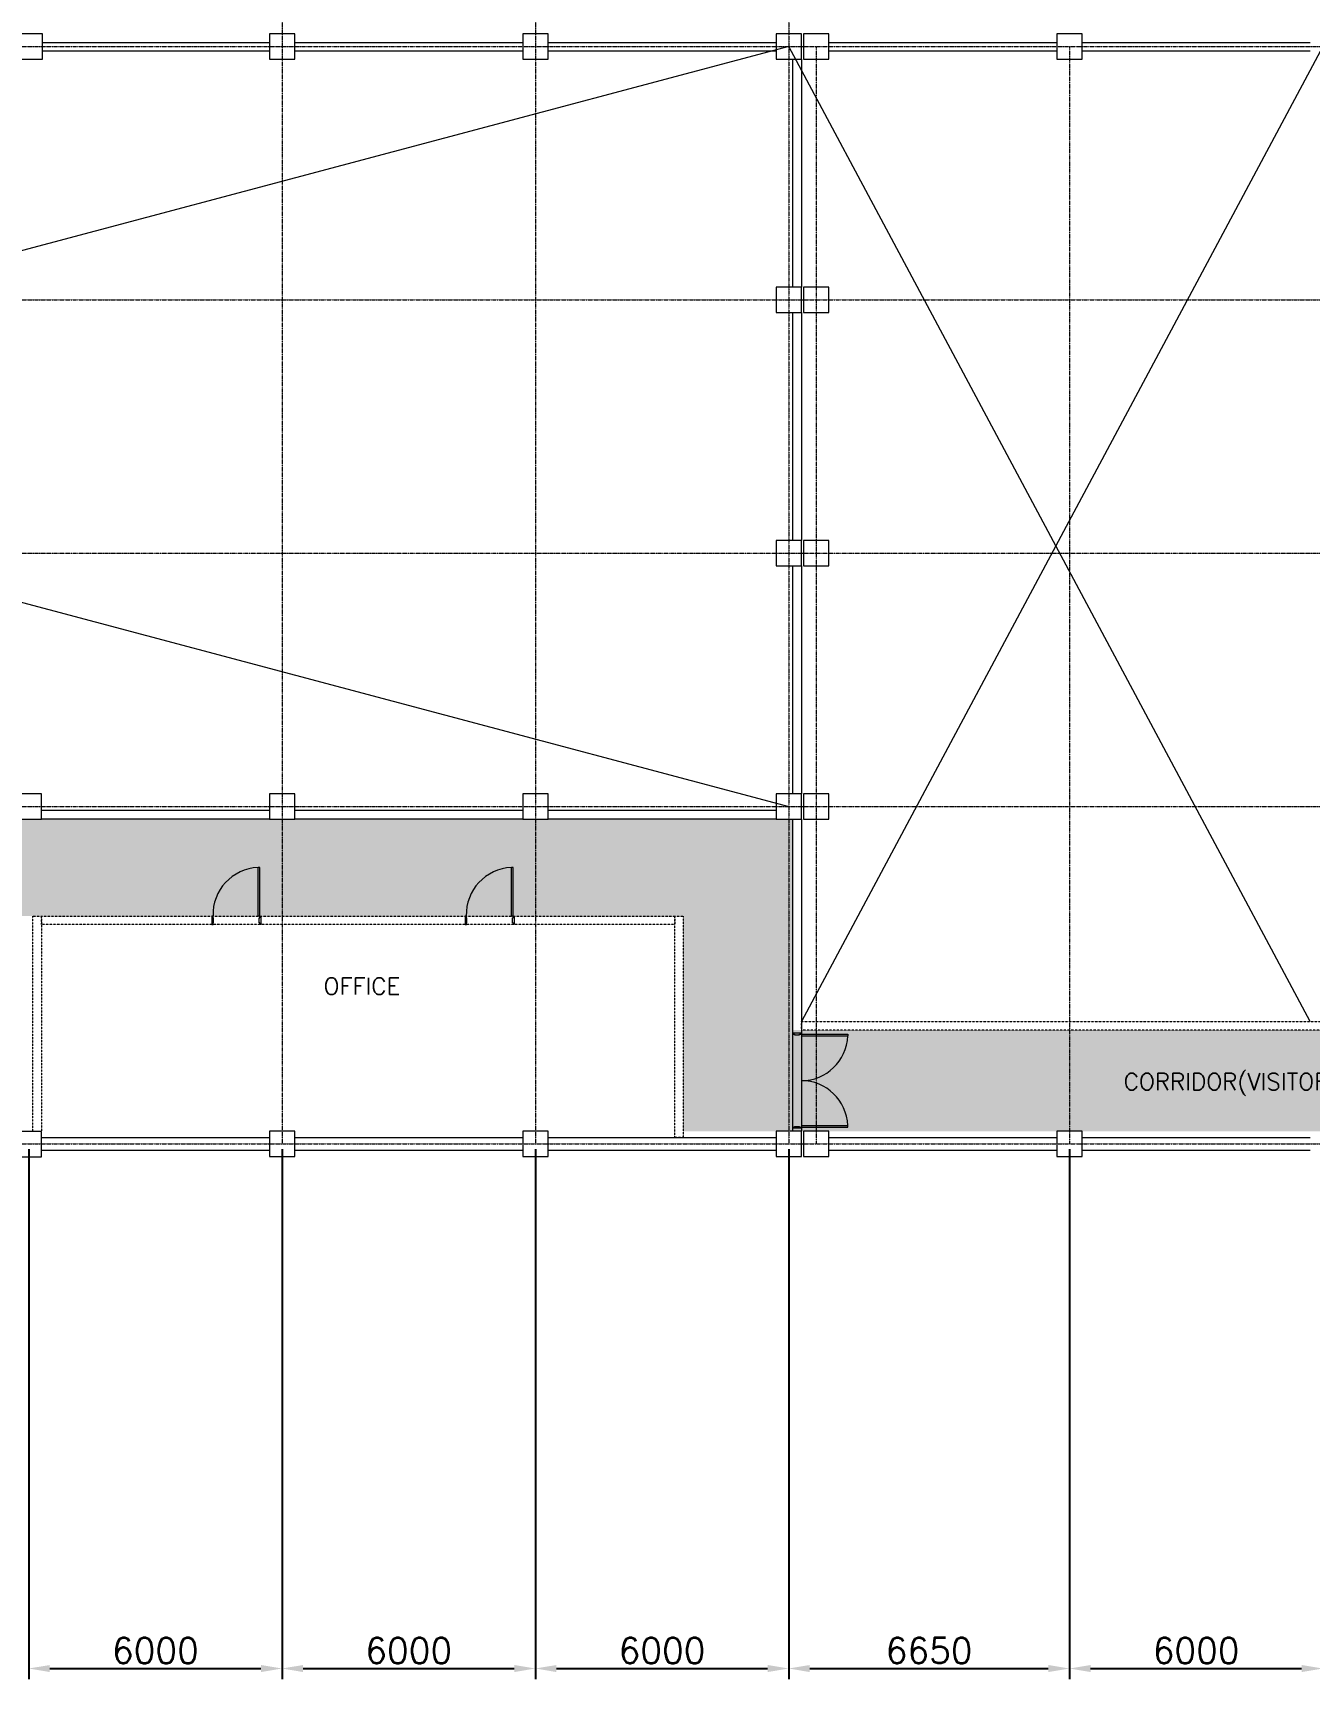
# Model space of a CAD drawing. Extents: x -59767 to 1106559, y -1290 to 1129522.
# Drawn here: x 92308 to 122534, y 392965 to 431968 of the extents above; entities that cross this region are included whole.
import ezdxf
from ezdxf.enums import TextEntityAlignment as Align

# ---------------------------------------------------------------- set-up
doc = ezdxf.new("R2010")
doc.units = 0
doc.linetypes.add('CENTER', pattern=[2, 1.25, -0.25, 0.25, -0.25])
doc.linetypes.add('HIDDEN', pattern=[0.375, 0.25, -0.125])
doc.layers.get('Defpoints').update_dxf_attribs({"linetype": 'CONTINUOUS', "lineweight": 9})
for name, color, linetype, lineweight in [('COLUMN', 2, 'CONTINUOUS', 9), ('DRY WALL', 254, 'HIDDEN', 9), ('TEXT', 3, 'CONTINUOUS', 9), ('WALL', 7, 'CONTINUOUS', 9), ('WALL_200', 3, 'CONTINUOUS', 9), ('WALL_300', 7, 'CONTINUOUS', 9), ('중간선', 5, 'CONTINUOUS', 9), ('중심선', 1, 'CENTER', 9), ('치수선', 6, 'CONTINUOUS', 9)]:
    doc.layers.add(name, color=color, linetype=linetype, lineweight=lineweight)
doc.styles.get("Standard").update_dxf_attribs({"font": 'romans.shx', "bigfont": 'whtgtxt.shx'})
doc.dimstyles.new('ISO-25', dxfattribs={"dimscale": 200, "dimtxt": 3, "dimasz": 2.5, "dimexe": 1.25, "dimexo": 0.625, "dimtad": 1, "dimdec": 0, "dimdsep": 46, "dimtxsty": 'Standard', "dimcen": 2.5, "dimadec": 0, "dimazin": 0, "dimtp": 0.1, "dimtm": 0.1, "dimtfac": 0.6, "dimtdec": 0, "dimtmove": 0, "dimatfit": 3, "dimfxl": 1, "dimtvp": 1, "dimtolj": 1, "dimarcsym": 0})

# ---------------------------------------------------------------- blocks, each defined once
blk = doc.blocks.new('column600')
at = {"layer": 'COLUMN', "linetype": 'Continuous'}
blk.add_lwpolyline([(-300, -300), (300, -300), (300, 300), (-300, 300)], close=True, dxfattribs=at)
blk = doc.blocks.new('*D246')
at = {"layer": 'Defpoints', "color": 0}
for p in [(98208, 405643), (104208, 405643), (104208, 393215)]:
    blk.add_point(p, dxfattribs=at)
at = {"layer": '치수선', "color": 0, "lineweight": -2}
for p, q in [((98208, 405518), (98208, 392965)), ((104208, 405518), (104208, 392965)), ((98708, 393215), (103708, 393215))]:
    blk.add_line(p, q, dxfattribs=at)
at = {"layer": '치수선', "color": 0}
for points in [[(98708, 393298), (98708, 393131), (98208, 393215)], [(103708, 393131), (103708, 393298), (104208, 393215)]]:
    blk.add_solid(points, dxfattribs=at)
at = {"layer": '치수선', "color": 0, "insert": (101208, 393640), "char_height": 600, "attachment_point": 5}
blk.add_mtext('\\A1;6000', dxfattribs=at)
blk = doc.blocks.new('*D247')
at = {"layer": 'Defpoints', "color": 0}
for p in [(104208, 405643), (110208, 405643), (110208, 393215)]:
    blk.add_point(p, dxfattribs=at)
at = {"layer": '치수선', "color": 0, "lineweight": -2}
for p, q in [((104208, 405518), (104208, 392965)), ((110208, 405518), (110208, 392965)), ((104708, 393215), (109708, 393215))]:
    blk.add_line(p, q, dxfattribs=at)
at = {"layer": '치수선', "color": 0}
for points in [[(104708, 393298), (104708, 393131), (104208, 393215)], [(109708, 393131), (109708, 393298), (110208, 393215)]]:
    blk.add_solid(points, dxfattribs=at)
at = {"layer": '치수선', "color": 0, "insert": (107208, 393640), "char_height": 600, "attachment_point": 5}
blk.add_mtext('\\A1;6000', dxfattribs=at)
blk = doc.blocks.new('*D249')
at = {"layer": 'Defpoints', "color": 0}
for p in [(110208, 405643), (116858, 405643), (116858, 393215)]:
    blk.add_point(p, dxfattribs=at)
at = {"layer": '치수선', "color": 0, "lineweight": -2}
for p, q in [((110208, 405518), (110208, 392965)), ((116858, 405518), (116858, 392965)), ((110708, 393215), (116358, 393215))]:
    blk.add_line(p, q, dxfattribs=at)
at = {"layer": '치수선', "color": 0}
for points in [[(110708, 393298), (110708, 393131), (110208, 393215)], [(116358, 393131), (116358, 393298), (116858, 393215)]]:
    blk.add_solid(points, dxfattribs=at)
at = {"layer": '치수선', "color": 0, "insert": (113533, 393640), "char_height": 600, "attachment_point": 5}
blk.add_mtext('\\A1;6650', dxfattribs=at)
blk = doc.blocks.new('*D250')
at = {"layer": 'Defpoints', "color": 0}
for p in [(116858, 405643), (122858, 405643), (122858, 393215)]:
    blk.add_point(p, dxfattribs=at)
at = {"layer": '치수선', "color": 0, "lineweight": -2}
for p, q in [((116858, 405518), (116858, 392965)), ((122858, 405518), (122858, 392965)), ((117358, 393215), (122358, 393215))]:
    blk.add_line(p, q, dxfattribs=at)
at = {"layer": '치수선', "color": 0}
for points in [[(117358, 393298), (117358, 393131), (116858, 393215)], [(122358, 393131), (122358, 393298), (122858, 393215)]]:
    blk.add_solid(points, dxfattribs=at)
at = {"layer": '치수선', "color": 0, "insert": (119858, 393640), "char_height": 600, "attachment_point": 5}
blk.add_mtext('\\A1;6000', dxfattribs=at)
blk = doc.blocks.new('*D266')
at = {"layer": 'Defpoints', "color": 0}
for p in [(92208, 405643), (98208, 405643), (98208, 393215)]:
    blk.add_point(p, dxfattribs=at)
at = {"layer": '치수선', "color": 0, "lineweight": -2}
for p, q in [((92208, 405518), (92208, 392965)), ((98208, 405518), (98208, 392965)), ((92708, 393215), (97708, 393215))]:
    blk.add_line(p, q, dxfattribs=at)
at = {"layer": '치수선', "color": 0}
for points in [[(92708, 393298), (92708, 393131), (92208, 393215)], [(97708, 393131), (97708, 393298), (98208, 393215)]]:
    blk.add_solid(points, dxfattribs=at)
at = {"layer": '치수선', "color": 0, "insert": (95208, 393640), "char_height": 600, "attachment_point": 5}
blk.add_mtext('\\A1;6000', dxfattribs=at)

msp = doc.modelspace()

# ---------------------------------------------------------------- hatches: boundary and pattern name
at = {"layer": '중간선', "transparency": 33554585}
h = msp.add_hatch(dxfattribs=at)
h.set_pattern_fill('DOTS', color=6, scale=100)
h.set_pattern_definition([(0, (-153659.02, 0), (79.375, 158.75), [0, -158.75])])
h.paths.add_polyline_path([(62206.8, 437492.8), (147155.5, 437492.8), (147155.5, 431342.8), (135156.3, 431342.8), (135155.8, 408342.9), (110306.8, 408342.9), (110306.8, 413342.8), (42731.8, 413342.8), (42731.8, 411042.9), (107706.8, 411042.9), (107706.8, 405943.1), (137455.8, 405943.1), (137455.8, 425942.8), (149156.8, 425942.8), (149156.8, 437492.8), (154558.2, 437492.8), (154558.2, 439992.8), (140556.3, 439992.8), (140556.3, 447592.8), (140556.8, 447592.8), (140556.8, 458268.2), (152605.7, 458268.2), (152607, 460992.8), (134958.2, 460992.8), (134958.2, 458267.7), (138156.7, 458267.7), (138156.7, 453992.8), (138156.7, 449230.7), (138156.7, 449192.8), (138156.7, 439992.8), (62200.3, 439993.6)])

# ---------------------------------------------------------------- linework, layer by layer
at = {"layer": 'DRY WALL', "linetype": 'HIDDEN', "lineweight": 9, "ltscale": 0.5}
for points in [[(92508.1, 411042.9), (92508.1, 405942), (92308.1, 405942), (92308.1, 411042.9)], [(92508.1, 411042.9), (107508.2, 411042.9), (107508.2, 410842.9), (92508.1, 410842.9)], [(107708.2, 411042.9), (107708.2, 405792.8), (107508.2, 405792.8), (107508.2, 411042.9)], [(110508.2, 408542.8), (135157.2, 408542.9), (135157.2, 408342.9), (110508.2, 408342.8)]]:
    msp.add_lwpolyline(points, close=True, dxfattribs=at)
at = {"layer": 'WALL', "color": 0}
for p, q in [((97640.2, 411043.7), (97640.2, 412193.7)), ((97680.2, 412193.7), (97640.2, 412193.7)), ((97680.2, 411043.7), (97680.2, 412193.7)), ((103640.2, 411043.7), (103640.2, 412193.7)), ((103680.2, 412193.7), (103640.2, 412193.7)), ((103680.2, 411043.7), (103680.2, 412193.7)), ((96545.2, 411023.7), (96545.2, 410863.7)), ((97680.2, 411043.7), (97640.2, 411043.7)), ((97708.2, 411023.7), (97708.2, 410863.7)), ((102545.2, 411023.7), (102545.2, 410863.7)), ((103680.2, 411043.7), (103640.2, 411043.7)), ((103708.2, 411023.7), (103708.2, 410863.7)), ((110488.2, 408271), (110328.2, 408271)), ((110508.2, 408243), (111608.2, 408243)), ((110508.2, 408243), (110508.2, 408203)), ((110508.2, 408203), (111608.2, 408203)), ((111608.2, 408243), (111608.2, 408203)), ((110508.2, 406083), (111608.2, 406083)), ((110508.2, 406083), (110508.2, 406043)), ((110508.2, 406043), (111608.2, 406043)), ((111608.2, 406043), (111608.2, 406083)), ((110488.2, 406015), (110328.2, 406015))]:
    msp.add_line(p, q, dxfattribs=at)
for points in [[(96545.2, 411043.7), (96545.2, 410843.7), (96573.2, 410843.7), (96573.2, 410883.7), (96585.2, 410883.7), (96585.2, 411003.7), (96573.2, 411003.7), (96573.2, 411043.7)], [(97708.2, 411043.7), (97708.2, 410843.7), (97680.2, 410843.7), (97680.2, 410883.7), (97668.2, 410883.7), (97668.2, 411003.7), (97680.2, 411003.7), (97680.2, 411043.7)], [(102545.2, 411043.7), (102545.2, 410843.7), (102573.2, 410843.7), (102573.2, 410883.7), (102585.2, 410883.7), (102585.2, 411003.7), (102573.2, 411003.7), (102573.2, 411043.7)], [(103708.2, 411043.7), (103708.2, 410843.7), (103680.2, 410843.7), (103680.2, 410883.7), (103668.2, 410883.7), (103668.2, 411003.7), (103680.2, 411003.7), (103680.2, 411043.7)], [(110508.2, 408271), (110308.2, 408271), (110308.2, 408243), (110348.2, 408243), (110348.2, 408231), (110468.2, 408231), (110468.2, 408243), (110508.2, 408243)], [(110508.2, 406015), (110308.2, 406015), (110308.2, 406043), (110348.2, 406043), (110348.2, 406055), (110468.2, 406055), (110468.2, 406043), (110508.2, 406043)]]:
    msp.add_lwpolyline(points, close=True, dxfattribs=at)
for centre, radius, start, end in [((97686.1, 411080.3), 1113.6, 92.36526, 181.88666), ((103686.1, 411080.3), 1113.6, 92.36526, 181.88666), ((110508.2, 408243), 1100, 270, 357.91606), ((110508.2, 406043), 1100, 2.08394, 90)]:
    msp.add_arc(centre, radius, start, end, dxfattribs=at)
at = {"layer": 'WALL_200', "ltscale": 0.5}
for p, q in [((92533.2, 431742.8), (97908.2, 431742.8)), ((92533.2, 431542.8), (97908.2, 431542.8)), ((98508.2, 431742.8), (103908.2, 431742.8)), ((98508.2, 431542.8), (103908.2, 431542.8)), ((104508.2, 431742.8), (109908.2, 431742.8)), ((104508.2, 431542.8), (109908.2, 431542.8)), ((111158.2, 431742.9), (116558.2, 431742.9)), ((111158.2, 431542.9), (116558.2, 431542.9)), ((117158.2, 431742.9), (122558.2, 431742.9)), ((117158.2, 431542.9), (122558.2, 431542.9)), ((97908.2, 413542.8), (92508.2, 413542.8)), ((103908.2, 413542.8), (98508.2, 413542.8)), ((109908.2, 413542.8), (104508.2, 413542.8)), ((97908.2, 413342.8), (92508.2, 413342.8)), ((103908.2, 413342.8), (98508.2, 413342.8)), ((109908.2, 413342.8), (104508.2, 413342.8))]:
    msp.add_line(p, q, dxfattribs=at)
for points in [[(110508.2, 431342.8), (110508.2, 425942.8), (110308.2, 425942.8), (110308.2, 431342.8)], [(110508.2, 425342.8), (110508.2, 419942.8), (110308.2, 419942.8), (110308.2, 425342.8)], [(110508.2, 419342.8), (110508.2, 413942.8), (110308.2, 413942.8), (110308.2, 419342.8)], [(110508.2, 413342.8), (110508.2, 405943.1), (110308.2, 405943.1), (110308.2, 413342.8)]]:
    msp.add_lwpolyline(points, close=True, dxfattribs=at)
at = {"layer": 'WALL_300', "linetype": 'Continuous', "lineweight": 9}
for p, q in [((92508.1, 405792.8), (97908.2, 405792.8)), ((98508.2, 405792.8), (103908.2, 405792.8)), ((104508.2, 405792.8), (109908.2, 405792.8)), ((111158.2, 405792.8), (116557.7, 405792.8)), ((117157.7, 405792.8), (122557.7, 405792.8)), ((92508.1, 405492.8), (97908.2, 405492.8)), ((98508.2, 405492.8), (103908.2, 405492.8)), ((104508.2, 405492.8), (109908.2, 405492.8)), ((111158.2, 405492.8), (116557.7, 405492.8)), ((117157.7, 405492.8), (122557.7, 405492.8))]:
    msp.add_line(p, q, dxfattribs=at)
at = {"layer": '중간선'}
for p, q in [((110208.2, 431642.8), (42558.2, 413642.8)), ((42558.2, 431642.8), (110208.2, 413642.8)), ((122557.7, 408542.9), (110208.2, 431642.8)), ((122858.2, 431642.8), (110508.2, 408542.8))]:
    msp.add_line(p, q, dxfattribs=at)
at = {"layer": '중심선'}
for p, q in [((98208.2, 469140.2), (98208.2, 405642.8)), ((104208.2, 469140.2), (104208.2, 405642.8)), ((110208.2, 469140.2), (110208.2, 405642.8)), ((28557.7, 431642.8), (154858.2, 431642.8)), ((110858.2, 431642.8), (110858.2, 405642.8)), ((116858.2, 431642.8), (116858.2, 405642.8)), ((28557.7, 425642.8), (154858.2, 425642.8)), ((28557.7, 419642.8), (154858.2, 419642.8)), ((28557.7, 413642.8), (154858.2, 413642.8)), ((28557.7, 405642.8), (154858.2, 405642.8))]:
    msp.add_line(p, q, dxfattribs=at)

# ---------------------------------------------------------------- block references
at = {"layer": 'COLUMN', "linetype": 'Continuous'}
for p in [(92233.2, 431642.8), (98208.2, 431642.8), (104208.2, 431642.8), (110208.2, 431642.8), (110858.2, 431642.8), (116858.2, 431642.8), (110208.2, 425642.8), (110858.2, 425642.8), (110208.2, 419642.8), (110858.2, 419642.8), (92208.2, 413642.8), (98208.2, 413642.8), (104208.2, 413642.8), (110208.2, 413642.8), (110858.2, 413642.8), (92208.1, 405642), (98208.2, 405642.8), (104208.2, 405642.8), (110208.2, 405643.1), (110858.2, 405643.1), (116857.7, 405642.8)]:
    msp.add_blockref('column600', p, dxfattribs=at)

# ---------------------------------------------------------------- texts
at = {"layer": 'TEXT', "lineweight": 9}
for s, p in [('OFFICE', (99191.6, 409061.3)), ('CORRIDOR(VISITOR TOUR COURSE)', (118144.7, 406799.9))]:
    msp.add_text(s, height=400, dxfattribs=at).set_placement(p, align=Align.BOTTOM_LEFT)

# ---------------------------------------------------------------- dimensions: what is measured, and where the dimension line sits
at = {"layer": '치수선'}
for base, p1, p2, picture, middle in [((98208.2, 393214.7), (92208.2, 405642.8), (98208.2, 405642.8), '*D266', (95208.2, 393639.7)), ((104208.2, 393214.7), (98208.2, 405642.8), (104208.2, 405642.8), '*D246', (101208.2, 393639.7)), ((110208.2, 393214.7), (104208.2, 405642.8), (110208.2, 405642.8), '*D247', (107208.2, 393639.7)), ((116858.2, 393214.7), (110208.2, 405642.8), (116858.2, 405642.8), '*D249', (113533.2, 393639.7)), ((122858.2, 393214.7), (116858.2, 405642.8), (122858.2, 405642.8), '*D250', (119858.2, 393639.7))]:
    dim = msp.add_linear_dim(base=base, p1=p1, p2=p2, dimstyle='ISO-25', dxfattribs=at)
    dim.commit()
    dim.dimension.update_dxf_attribs({"geometry": picture, "text_midpoint": middle})

doc.saveas('drawing.dxf')
